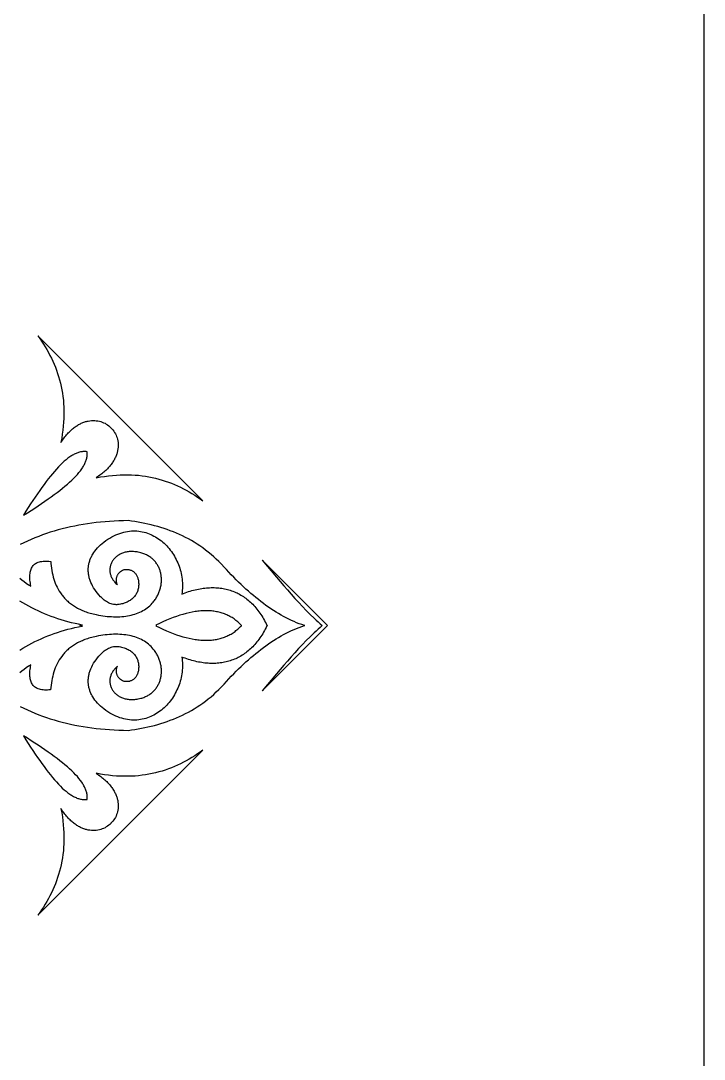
# Model space of a CAD drawing. Extents: x -375 to 375, y -1025 to 1025.
# Drawn here: x 193.6 to 375, y -785.2 to -509.4 of the extents above; entities that cross this region are included whole.
import ezdxf

# ---------------------------------------------------------------- set-up
doc = ezdxf.new("R2010")
doc.units = 0
doc.layers.add('LAYER_1', color=18, linetype='CONTINUOUS')

msp = doc.modelspace()

# ---------------------------------------------------------------- linework, layer by layer
at = {"layer": 'LAYER_1'}
for points in [[(-375, -1025), (375, -1025), (375, 1025), (-375, 1025)], [(198.09, -593.09), (198.6, -593.8), (199.09, -594.52), (199.57, -595.25), (200.03, -595.99), (200.47, -596.74), (200.9, -597.49), (201.31, -598.26), (201.7, -599.03), (202.07, -599.82), (202.43, -600.61), (202.76, -601.42), (203.07, -602.24), (203.36, -603.07), (203.63, -603.91), (203.88, -604.76), (204.11, -605.62), (204.31, -606.5), (204.49, -607.39), (204.64, -608.3), (204.77, -609.21), (204.88, -610.14), (204.96, -611.09), (205.01, -612.05), (205.04, -613.02), (205.04, -614.01), (205.01, -615.02), (204.96, -616.04), (204.87, -617.07), (204.76, -618.13), (204.61, -619.19), (204.44, -620.28), (204.24, -621.38), (204.45, -621.06), (204.66, -620.75), (204.88, -620.45), (205.09, -620.16), (205.31, -619.88), (205.53, -619.61), (205.75, -619.34), (205.98, -619.09), (206.2, -618.85), (206.43, -618.62), (206.65, -618.4), (206.88, -618.18), (207.11, -617.98), (207.33, -617.78), (207.56, -617.59), (207.79, -617.42), (208.02, -617.25), (208.25, -617.09), (208.48, -616.94), (208.71, -616.79), (208.94, -616.66), (209.17, -616.53), (209.4, -616.41), (209.63, -616.3), (209.86, -616.2), (210.09, -616.11), (210.32, -616.02), (210.55, -615.94), (210.78, -615.87), (211, -615.81), (211.23, -615.75), (211.45, -615.71), (211.9, -615.63), (212.34, -615.58), (212.77, -615.56), (213.2, -615.57), (213.62, -615.61), (214.03, -615.67), (214.44, -615.75), (214.83, -615.86), (215.21, -615.99), (215.58, -616.14), (215.94, -616.31), (216.29, -616.51), (216.62, -616.72), (216.94, -616.96), (217.24, -617.21), (217.52, -617.48), (217.79, -617.76), (218.04, -618.06), (218.28, -618.38), (218.49, -618.71), (218.69, -619.06), (218.86, -619.42), (219.01, -619.79), (219.14, -620.17), (219.25, -620.56), (219.33, -620.97), (219.39, -621.38), (219.43, -621.8), (219.44, -622.23), (219.42, -622.66), (219.37, -623.1), (219.29, -623.55), (219.25, -623.77), (219.19, -624), (219.13, -624.22), (219.06, -624.45), (218.98, -624.68), (218.89, -624.91), (218.8, -625.14), (218.7, -625.37), (218.59, -625.6), (218.47, -625.83), (218.34, -626.06), (218.21, -626.29), (218.06, -626.52), (217.91, -626.75), (217.75, -626.98), (217.58, -627.21), (217.41, -627.44), (217.22, -627.67), (217.02, -627.89), (216.82, -628.12), (216.6, -628.35), (216.38, -628.57), (216.15, -628.8), (215.91, -629.02), (215.66, -629.25), (215.39, -629.47), (215.12, -629.69), (214.84, -629.91), (214.55, -630.12), (214.25, -630.34), (213.94, -630.55), (213.62, -630.76), (214.72, -630.56), (215.81, -630.39), (216.87, -630.24), (217.93, -630.13), (218.96, -630.04), (219.98, -629.99), (220.99, -629.96), (221.98, -629.96), (222.95, -629.99), (223.91, -630.04), (224.86, -630.12), (225.79, -630.23), (226.7, -630.36), (227.61, -630.51), (228.5, -630.69), (229.38, -630.89), (230.24, -631.12), (231.09, -631.37), (231.93, -631.64), (232.76, -631.93), (233.58, -632.24), (234.39, -632.57), (235.18, -632.93), (235.97, -633.3), (236.74, -633.69), (237.51, -634.1), (238.26, -634.53), (239.01, -634.97), (239.75, -635.43), (240.48, -635.91), (241.2, -636.4), (241.91, -636.91)], [(195.33, -640.05), (196.32, -639.42), (197.28, -638.8), (198.22, -638.19), (199.12, -637.58), (200, -636.99), (200.85, -636.4), (201.67, -635.81), (202.46, -635.24), (203.22, -634.67), (203.95, -634.11), (204.65, -633.56), (205.31, -633.02), (205.94, -632.48), (206.54, -631.95), (207.11, -631.42), (207.64, -630.9), (208.13, -630.39), (208.6, -629.89), (209.02, -629.39), (209.41, -628.89), (209.76, -628.41), (209.93, -628.16), (210.08, -627.92), (210.22, -627.69), (210.36, -627.45), (210.48, -627.21), (210.6, -626.98), (210.7, -626.75), (210.8, -626.51), (210.88, -626.28), (210.96, -626.06), (211.03, -625.83), (211.08, -625.6), (211.13, -625.38), (211.16, -625.15), (211.19, -624.93), (211.2, -624.71), (211.21, -624.49), (211.2, -624.27), (211.19, -624.05), (211.16, -623.84), (210.95, -623.81), (210.73, -623.8), (210.51, -623.79), (210.29, -623.8), (210.07, -623.81), (209.85, -623.84), (209.62, -623.87), (209.4, -623.92), (209.17, -623.97), (208.94, -624.04), (208.72, -624.12), (208.49, -624.2), (208.25, -624.3), (208.02, -624.4), (207.79, -624.52), (207.55, -624.64), (207.31, -624.78), (207.08, -624.92), (206.84, -625.07), (206.59, -625.24), (206.11, -625.59), (205.61, -625.98), (205.11, -626.4), (204.61, -626.87), (204.1, -627.36), (203.58, -627.89), (203.05, -628.46), (202.52, -629.06), (201.98, -629.69), (201.44, -630.35), (200.89, -631.05), (200.33, -631.78), (199.76, -632.54), (199.19, -633.33), (198.6, -634.15), (198.01, -635), (197.42, -635.88), (196.81, -636.78), (196.2, -637.72), (195.58, -638.68), (194.95, -639.67), (194.31, -640.69)], [(257.63, -652.63), (261.46, -657.18), (262.42, -658.31), (263.39, -659.44), (264.37, -660.56), (265.35, -661.67), (266.34, -662.78), (267.35, -663.86), (268.36, -664.94), (269.38, -665.99), (270.42, -667.03), (271.47, -668.04), (272, -668.54), (272.54, -669.03), (273.07, -669.52), (273.62, -670), (273.07, -670.48), (272.54, -670.97), (272, -671.46), (271.47, -671.96), (270.42, -672.97), (269.38, -674.01), (268.36, -675.07), (267.34, -676.14), (266.34, -677.23), (265.35, -678.33), (264.37, -679.44), (263.39, -680.56), (262.42, -681.69), (261.46, -682.83), (257.62, -687.38), (275, -670)], [(229.44, -670.09), (230.39, -670.56), (231.33, -670.99), (232.25, -671.4), (233.15, -671.77), (234.04, -672.12), (234.92, -672.43), (235.77, -672.72), (236.62, -672.97), (237.44, -673.2), (238.26, -673.39), (239.05, -673.56), (239.83, -673.69), (240.22, -673.75), (240.6, -673.8), (240.97, -673.84), (241.35, -673.87), (241.71, -673.9), (242.08, -673.91), (242.44, -673.92), (242.8, -673.93), (243.15, -673.92), (243.5, -673.91), (243.84, -673.89), (244.19, -673.86), (244.52, -673.83), (244.86, -673.79), (245.19, -673.74), (245.51, -673.68), (245.83, -673.62), (246.15, -673.54), (246.47, -673.46), (246.78, -673.38), (247.08, -673.28), (247.38, -673.18), (247.68, -673.07), (247.98, -672.95), (248.27, -672.83), (248.55, -672.69), (248.84, -672.55), (249.11, -672.41), (249.39, -672.25), (249.66, -672.09), (249.93, -671.92), (250.19, -671.74), (250.45, -671.55), (250.7, -671.36), (250.95, -671.16), (251.2, -670.95), (251.44, -670.74), (251.68, -670.51), (251.92, -670.28), (252.15, -670.04), (252.17, -670.05), (252.16, -670.03), (252.17, -670.02), (252.15, -670.02), (252.13, -670), (252.15, -669.98), (252.17, -669.98), (252.16, -669.97), (252.17, -669.96), (252.15, -669.96), (251.92, -669.72), (251.68, -669.49), (251.44, -669.27), (251.2, -669.05), (250.95, -668.84), (250.7, -668.64), (250.45, -668.45), (250.19, -668.26), (249.93, -668.08), (249.66, -667.91), (249.39, -667.75), (249.11, -667.6), (248.84, -667.45), (248.55, -667.31), (248.27, -667.18), (247.98, -667.05), (247.68, -666.93), (247.38, -666.82), (247.08, -666.72), (246.78, -666.62), (246.47, -666.54), (246.15, -666.46), (245.83, -666.39), (245.51, -666.32), (245.19, -666.26), (244.86, -666.21), (244.52, -666.17), (244.19, -666.14), (243.84, -666.11), (243.5, -666.09), (243.15, -666.08), (242.8, -666.07), (242.44, -666.08), (242.08, -666.09), (241.71, -666.11), (241.35, -666.13), (240.97, -666.16), (240.6, -666.21), (240.22, -666.25), (239.83, -666.31), (239.05, -666.44), (238.26, -666.61), (237.44, -666.8), (236.62, -667.03), (235.77, -667.28), (234.92, -667.57), (234.04, -667.88), (233.15, -668.23), (232.25, -668.6), (231.33, -669.01), (230.39, -669.44), (229.44, -669.91), (229.41, -669.91), (229.41, -669.91), (229.42, -669.91), (229.41, -669.92), (229.42, -669.92), (229.44, -669.92), (229.6, -670), (229.44, -670.08), (229.41, -670.08), (229.41, -670.08), (229.42, -670.09), (229.41, -670.09), (229.41, -670.1)], [(204.61, -713.14), (205.11, -713.6), (205.61, -714.02), (206.11, -714.41), (206.59, -714.77), (206.83, -714.93), (207.07, -715.08), (207.31, -715.22), (207.55, -715.36), (207.79, -715.48), (208.02, -715.6), (208.25, -715.7), (208.48, -715.8), (208.71, -715.89), (208.94, -715.96), (209.17, -716.03), (209.4, -716.08), (209.62, -716.13), (209.85, -716.17), (210.07, -716.19), (210.29, -716.21), (210.51, -716.21), (210.73, -716.21), (210.94, -716.19), (211.16, -716.16), (211.16, -716.17), (211.16, -716.16), (211.16, -716.16), (211.16, -716.16), (211.16, -716.16), (211.16, -716.16), (211.19, -715.95), (211.21, -715.73), (211.21, -715.51), (211.21, -715.29), (211.19, -715.07), (211.16, -714.85), (211.13, -714.62), (211.08, -714.4), (211.03, -714.17), (210.96, -713.94), (210.88, -713.72), (210.8, -713.49), (210.7, -713.25), (210.6, -713.02), (210.48, -712.79), (210.36, -712.55), (210.22, -712.31), (210.08, -712.08), (209.93, -711.84), (209.76, -711.59), (209.41, -711.11), (209.02, -710.61), (208.6, -710.11), (208.13, -709.61), (207.64, -709.1), (207.11, -708.58), (206.54, -708.05), (205.94, -707.52), (205.31, -706.98), (204.65, -706.44), (203.95, -705.89), (203.22, -705.33), (202.46, -704.76), (201.67, -704.19), (200.85, -703.6), (200, -703.02), (199.12, -702.42), (198.22, -701.81), (197.28, -701.2), (196.32, -700.58), (195.33, -699.95), (194.32, -699.31), (194.31, -699.31), (194.31, -699.31), (194.31, -699.31), (194.31, -699.32), (194.31, -699.32), (194.31, -699.32), (194.31, -699.32), (194.31, -699.32), (194.95, -700.33), (195.58, -701.32), (196.2, -702.28), (196.81, -703.22), (197.42, -704.13), (198.01, -705), (198.6, -705.85), (199.18, -706.67), (199.76, -707.46), (200.33, -708.22), (200.89, -708.95), (201.44, -709.65), (201.98, -710.31), (202.52, -710.94), (203.05, -711.54), (203.58, -712.11), (204.1, -712.64)], [(241.91, -703.09), (241.2, -703.6), (240.48, -704.09), (239.75, -704.57), (239.01, -705.03), (238.27, -705.47), (237.51, -705.9), (236.74, -706.31), (235.97, -706.7), (235.18, -707.07), (234.39, -707.43), (233.58, -707.76), (232.76, -708.07), (231.94, -708.36), (231.09, -708.63), (230.24, -708.88), (229.38, -709.11), (228.5, -709.31), (227.61, -709.49), (226.71, -709.64), (225.79, -709.77), (224.86, -709.88), (223.91, -709.96), (222.95, -710.01), (221.98, -710.04), (220.99, -710.04), (219.98, -710.01), (218.96, -709.96), (217.93, -709.87), (216.87, -709.76), (215.81, -709.62), (214.72, -709.44), (213.62, -709.24), (213.94, -709.45), (214.25, -709.66), (214.55, -709.88), (214.84, -710.1), (215.12, -710.31), (215.39, -710.53), (215.66, -710.76), (215.91, -710.98), (216.15, -711.2), (216.38, -711.43), (216.61, -711.65), (216.82, -711.88), (217.02, -712.11), (217.22, -712.34), (217.41, -712.56), (217.58, -712.79), (217.75, -713.02), (217.91, -713.25), (218.06, -713.48), (218.21, -713.71), (218.34, -713.94), (218.47, -714.18), (218.59, -714.41), (218.7, -714.64), (218.8, -714.87), (218.89, -715.09), (218.98, -715.32), (219.06, -715.55), (219.13, -715.78), (219.19, -716.01), (219.25, -716.23), (219.3, -716.46), (219.37, -716.9), (219.42, -717.34), (219.44, -717.78), (219.43, -718.2), (219.39, -718.62), (219.34, -719.03), (219.25, -719.44), (219.14, -719.83), (219.01, -720.21), (218.86, -720.58), (218.69, -720.94), (218.49, -721.29), (218.28, -721.62), (218.05, -721.94), (217.79, -722.24), (217.52, -722.52), (217.52, -722.53), (217.52, -722.53), (217.24, -722.79), (216.94, -723.05), (216.62, -723.28), (216.29, -723.49), (215.94, -723.69), (215.58, -723.86), (215.21, -724.02), (214.83, -724.15), (214.44, -724.25), (214.03, -724.34), (213.62, -724.4), (213.2, -724.43), (212.77, -724.44), (212.34, -724.42), (211.9, -724.37), (211.45, -724.3), (211.23, -724.25), (211, -724.19), (210.78, -724.13), (210.55, -724.06), (210.32, -723.98), (210.09, -723.89), (209.86, -723.8), (209.63, -723.7), (209.4, -723.59), (209.17, -723.47), (208.94, -723.34), (208.71, -723.21), (208.48, -723.07), (208.25, -722.91), (208.02, -722.75), (207.79, -722.59), (207.56, -722.41), (207.33, -722.22), (207.11, -722.02), (206.88, -721.82), (206.65, -721.61), (206.43, -721.38), (206.2, -721.15), (205.98, -720.91), (205.75, -720.66), (205.53, -720.39), (205.31, -720.12), (205.09, -719.84), (204.88, -719.55), (204.66, -719.25), (204.45, -718.94), (204.24, -718.62), (204.44, -719.72), (204.62, -720.81), (204.76, -721.88), (204.87, -722.93), (204.96, -723.96), (205.01, -724.98), (205.04, -725.99), (205.04, -726.98), (205.01, -727.95), (204.96, -728.91), (204.88, -729.86), (204.77, -730.79), (204.64, -731.71), (204.49, -732.61), (204.31, -733.5), (204.1, -734.38), (203.88, -735.24), (203.63, -736.1), (203.36, -736.94), (203.07, -737.77), (202.76, -738.58), (202.42, -739.39), (202.07, -740.19), (201.7, -740.97), (201.31, -741.75), (200.9, -742.51), (200.47, -743.27), (200.03, -744.01), (199.57, -744.75), (199.09, -745.48), (198.6, -746.2), (198.09, -746.91)]]:
    msp.add_lwpolyline(points, close=True, dxfattribs=at)
for points in [[(193.46, -691.49), (194.41, -691.96), (195.38, -692.42), (196.35, -692.85), (197.34, -693.27), (198.34, -693.67), (199.35, -694.05), (200.38, -694.41), (201.42, -694.75), (202.46, -695.08), (203.53, -695.38), (204.6, -695.67), (205.68, -695.94), (206.78, -696.19), (207.89, -696.42), (209.01, -696.64), (210.14, -696.83), (211.28, -697.01), (212.43, -697.18), (213.6, -697.32), (214.77, -697.45), (215.96, -697.56), (217.16, -697.65), (218.37, -697.72), (219.59, -697.78), (220.83, -697.82), (222.07, -697.85), (222.96, -697.73), (223.85, -697.59), (224.73, -697.44), (225.61, -697.28), (226.48, -697.1), (227.35, -696.92), (228.21, -696.71), (229.07, -696.5), (229.92, -696.26), (230.76, -696.01), (231.6, -695.75), (232.44, -695.47), (233.27, -695.17), (234.09, -694.85), (234.9, -694.52), (235.71, -694.17), (236.51, -693.79), (237.3, -693.4), (238.09, -692.99), (238.87, -692.55), (239.64, -692.1), (240.4, -691.62), (241.15, -691.12), (241.9, -690.6), (242.64, -690.06), (243.36, -689.49), (244.08, -688.89), (244.79, -688.28), (245.49, -687.63), (246.19, -686.96), (246.87, -686.27), (247.54, -685.54), (248.18, -684.85), (248.82, -684.16), (249.47, -683.48), (250.11, -682.82), (250.76, -682.16), (251.41, -681.52), (252.06, -680.89), (252.71, -680.28), (253.36, -679.68), (254.01, -679.09), (254.67, -678.51), (255.33, -677.95), (255.99, -677.4), (256.65, -676.87), (257.31, -676.35), (257.98, -675.85), (258.64, -675.36), (259.31, -674.88), (259.98, -674.43), (260.66, -673.98), (261.33, -673.56), (262.01, -673.15), (262.68, -672.75), (263.36, -672.38), (264.05, -672.02), (264.73, -671.68), (265.42, -671.35), (266.11, -671.05), (266.8, -670.76), (267.49, -670.49), (268.18, -670.24), (268.88, -670.01), (268.96, -670.01), (268.94, -670), (268.96, -669.99), (268.88, -669.99), (268.18, -669.76), (267.49, -669.51), (266.8, -669.24), (266.11, -668.95), (265.42, -668.65), (264.73, -668.32), (264.05, -667.98), (263.36, -667.62), (262.68, -667.25), (262.01, -666.85), (261.33, -666.44), (260.66, -666.02), (259.98, -665.58), (259.31, -665.12), (258.64, -664.64), (257.98, -664.16), (257.31, -663.65), (256.65, -663.13), (255.99, -662.6), (255.33, -662.05), (254.67, -661.49), (254.01, -660.91), (253.36, -660.32), (252.71, -659.72), (252.06, -659.11), (251.41, -658.48), (250.76, -657.84), (250.11, -657.19), (249.47, -656.52), (248.82, -655.84), (248.18, -655.16), (247.54, -654.46), (246.87, -653.73), (246.19, -653.04), (245.49, -652.37), (244.79, -651.73), (244.08, -651.11), (243.36, -650.51), (242.63, -649.95), (241.9, -649.4), (241.15, -648.88), (240.4, -648.38), (239.64, -647.9), (238.87, -647.45), (238.09, -647.01), (237.3, -646.6), (236.51, -646.21), (235.71, -645.84), (234.9, -645.48), (234.09, -645.15), (233.27, -644.83), (232.44, -644.53), (231.6, -644.25), (230.76, -643.99), (229.92, -643.74), (229.07, -643.51), (228.21, -643.29), (227.35, -643.09), (226.48, -642.9), (225.61, -642.72), (224.73, -642.56), (223.85, -642.41), (222.96, -642.28), (222.07, -642.15), (220.83, -642.18), (219.59, -642.22), (218.37, -642.28), (217.16, -642.35), (215.96, -642.44), (214.77, -642.55), (213.6, -642.68), (212.43, -642.83), (211.28, -642.99), (210.14, -643.17), (209.01, -643.36), (207.89, -643.58), (206.78, -643.81), (205.68, -644.06), (204.6, -644.33), (203.53, -644.62), (202.46, -644.92), (201.42, -645.25), (200.38, -645.59), (199.35, -645.95), (198.34, -646.33), (197.34, -646.73), (196.35, -647.15), (195.37, -647.58), (194.41, -648.04), (193.46, -648.51)], [(193.3, -657.45), (193.87, -657.9), (194.45, -658.34), (195.04, -658.77), (195.64, -659.18), (196.27, -659.58), (196.18, -659.15), (196.12, -658.73), (196.06, -658.32), (196.02, -657.93), (195.99, -657.55), (195.98, -657.19), (195.99, -656.84), (196, -656.5), (196.04, -656.17), (196.09, -655.86), (196.15, -655.57), (196.23, -655.28), (196.33, -655.02), (196.44, -654.76), (196.57, -654.53), (196.72, -654.3), (196.88, -654.1), (197.06, -653.91), (197.26, -653.73), (197.48, -653.57), (197.71, -653.43), (197.96, -653.3), (198.23, -653.19), (198.52, -653.09), (198.83, -653.02), (199.15, -652.96), (199.5, -652.91), (199.86, -652.89), (200.25, -652.88), (200.65, -652.89), (201.07, -652.91), (201.52, -652.96), (201.56, -653.57), (201.63, -654.18), (201.71, -654.78), (201.8, -655.38), (201.92, -655.97), (202.05, -656.55), (202.19, -657.13), (202.36, -657.69), (202.55, -658.25), (202.75, -658.79), (202.98, -659.33), (203.23, -659.85), (203.5, -660.36), (203.79, -660.86), (204.11, -661.35), (204.45, -661.82), (204.63, -662.05), (204.81, -662.28), (205, -662.51), (205.2, -662.73), (205.4, -662.94), (205.62, -663.16), (205.83, -663.37), (206.06, -663.57), (206.29, -663.77), (206.52, -663.97), (206.77, -664.16), (207.02, -664.35), (207.28, -664.53), (207.54, -664.71), (207.81, -664.89), (208.09, -665.06), (208.38, -665.22), (208.68, -665.39), (208.98, -665.54), (209.29, -665.69), (209.6, -665.84), (209.93, -665.98), (210.26, -666.12), (210.6, -666.25), (210.95, -666.38), (211.31, -666.5), (211.67, -666.61), (212.04, -666.72), (212.43, -666.83), (212.82, -666.93), (213.21, -667.02), (213.62, -667.11), (214.21, -667.22), (214.8, -667.33), (215.39, -667.42), (215.97, -667.49), (216.54, -667.56), (217.11, -667.61), (217.68, -667.64), (218.23, -667.67), (218.78, -667.68), (219.33, -667.67), (219.86, -667.65), (220.39, -667.62), (220.91, -667.57), (221.43, -667.5), (221.93, -667.43), (222.42, -667.33), (222.91, -667.23), (223.38, -667.11), (223.85, -666.97), (224.3, -666.82), (224.74, -666.65), (225.17, -666.46), (225.59, -666.27), (226, -666.05), (226.39, -665.82), (226.77, -665.58), (227.14, -665.31), (227.49, -665.04), (227.83, -664.74), (228.15, -664.43), (228.46, -664.1), (228.76, -663.76), (228.93, -663.55), (229.09, -663.33), (229.25, -663.1), (229.4, -662.88), (229.55, -662.65), (229.68, -662.42), (229.81, -662.19), (229.94, -661.95), (230.05, -661.72), (230.16, -661.48), (230.26, -661.24), (230.35, -661), (230.44, -660.75), (230.52, -660.51), (230.59, -660.26), (230.66, -660.01), (230.71, -659.77), (230.77, -659.52), (230.81, -659.27), (230.85, -659.02), (230.88, -658.78), (230.9, -658.53), (230.91, -658.28), (230.92, -658.03), (230.92, -657.79), (230.92, -657.54), (230.9, -657.3), (230.88, -657.05), (230.86, -656.81), (230.82, -656.57), (230.78, -656.34), (230.73, -656.1), (230.67, -655.87), (230.61, -655.64), (230.54, -655.41), (230.46, -655.18), (230.38, -654.96), (230.29, -654.74), (230.19, -654.52), (230.08, -654.31), (229.97, -654.1), (229.85, -653.89), (229.72, -653.69), (229.59, -653.49), (229.45, -653.3), (229.3, -653.11), (229.15, -652.92), (228.98, -652.74), (228.81, -652.57), (228.64, -652.4), (228.45, -652.24), (228.26, -652.08), (228.07, -651.93), (227.86, -651.78), (227.65, -651.64), (227.43, -651.5), (227.2, -651.37), (226.97, -651.25), (226.73, -651.14), (226.48, -651.03), (226.23, -650.93), (225.97, -650.84), (225.7, -650.75), (225.42, -650.67), (225.09, -650.59), (224.76, -650.52), (224.44, -650.47), (224.13, -650.42), (223.82, -650.39), (223.51, -650.37), (223.22, -650.36), (222.92, -650.35), (222.64, -650.36), (222.36, -650.38), (222.08, -650.41), (221.82, -650.45), (221.55, -650.5), (221.3, -650.56), (221.05, -650.62), (220.81, -650.7), (220.58, -650.78), (220.35, -650.87), (220.13, -650.97), (219.92, -651.08), (219.71, -651.19), (219.51, -651.31), (219.32, -651.44), (219.14, -651.57), (218.96, -651.71), (218.79, -651.86), (218.63, -652.01), (218.48, -652.17), (218.34, -652.33), (218.2, -652.49), (218.08, -652.67), (217.96, -652.84), (217.85, -653.02), (217.75, -653.2), (217.65, -653.39), (217.57, -653.58), (217.49, -653.77), (217.43, -653.97), (217.37, -654.17), (217.32, -654.37), (217.29, -654.57), (217.26, -654.78), (217.24, -654.98), (217.23, -655.19), (217.23, -655.4), (217.24, -655.6), (217.26, -655.81), (217.29, -656.02), (217.33, -656.23), (217.39, -656.44), (217.45, -656.65), (217.52, -656.85), (217.6, -657.06), (217.7, -657.26), (217.8, -657.46), (217.92, -657.67), (218.04, -657.86), (218.18, -658.06), (218.33, -658.25), (218.49, -658.44), (218.66, -658.63), (218.85, -658.81), (219.04, -658.99), (219.25, -659.16), (219.18, -659), (219.12, -658.84), (219.07, -658.68), (219.03, -658.53), (219, -658.37), (218.97, -658.22), (218.96, -658.07), (218.95, -657.92), (218.95, -657.77), (218.96, -657.62), (218.98, -657.48), (219.01, -657.34), (219.04, -657.2), (219.08, -657.06), (219.13, -656.93), (219.18, -656.8), (219.24, -656.67), (219.31, -656.55), (219.38, -656.43), (219.46, -656.31), (219.64, -656.08), (219.84, -655.87), (220.06, -655.68), (220.31, -655.5), (220.57, -655.34), (220.84, -655.2), (221.02, -655.16), (221.2, -655.13), (221.37, -655.11), (221.55, -655.1), (221.72, -655.1), (221.9, -655.11), (222.07, -655.12), (222.23, -655.15), (222.4, -655.18), (222.56, -655.23), (222.72, -655.28), (222.88, -655.34), (223.03, -655.41), (223.18, -655.49), (223.33, -655.58), (223.47, -655.68), (223.6, -655.78), (223.73, -655.9), (223.85, -656.02), (223.97, -656.16), (224.09, -656.3), (224.19, -656.45), (224.29, -656.61), (224.39, -656.78), (224.47, -656.95), (224.55, -657.14), (224.62, -657.33), (224.68, -657.54), (224.74, -657.75), (224.79, -657.97), (224.82, -658.2), (224.85, -658.44), (224.87, -658.7), (224.88, -658.97), (224.88, -659.23), (224.87, -659.49), (224.84, -659.74), (224.8, -659.99), (224.76, -660.24), (224.69, -660.49), (224.62, -660.73), (224.54, -660.96), (224.44, -661.19), (224.34, -661.42), (224.22, -661.64), (224.08, -661.86), (223.94, -662.06), (223.79, -662.27), (223.62, -662.46), (223.44, -662.65), (223.25, -662.83), (223.05, -663.01), (222.83, -663.18), (222.61, -663.33), (222.37, -663.48), (222.12, -663.63), (221.85, -663.76), (221.58, -663.88), (221.29, -664), (220.99, -664.1), (220.68, -664.2), (220.36, -664.28), (220.02, -664.35), (219.67, -664.42), (219.48, -664.44), (219.29, -664.46), (219.11, -664.47), (218.92, -664.47), (218.74, -664.46), (218.56, -664.45), (218.21, -664.41), (217.87, -664.33), (217.54, -664.24), (217.21, -664.12), (216.9, -663.98), (216.6, -663.83), (216.3, -663.65), (216.02, -663.46), (215.75, -663.26), (215.48, -663.04), (215.23, -662.82), (214.99, -662.58), (214.75, -662.34), (214.33, -661.87), (213.93, -661.4), (213.57, -660.93), (213.23, -660.46), (212.92, -659.98), (212.65, -659.5), (212.4, -659.02), (212.19, -658.54), (212, -658.06), (211.92, -657.82), (211.84, -657.58), (211.77, -657.34), (211.71, -657.1), (211.66, -656.86), (211.61, -656.62), (211.57, -656.38), (211.54, -656.14), (211.52, -655.9), (211.5, -655.66), (211.49, -655.42), (211.49, -655.19), (211.5, -654.95), (211.51, -654.71), (211.53, -654.48), (211.55, -654.24), (211.59, -654.01), (211.63, -653.78), (211.68, -653.55), (211.73, -653.32), (211.8, -653.09), (211.87, -652.86), (211.94, -652.63), (212.03, -652.4), (212.12, -652.18), (212.22, -651.95), (212.32, -651.73), (212.43, -651.51), (212.55, -651.29), (212.68, -651.07), (212.96, -650.64), (213.26, -650.22), (213.59, -649.8), (213.95, -649.39), (214.34, -648.99), (214.75, -648.6), (215.2, -648.21), (215.67, -647.84), (216.2, -647.45), (216.73, -647.09), (217.25, -646.76), (217.78, -646.46), (218.31, -646.19), (218.83, -645.94), (219.35, -645.72), (219.87, -645.53), (220.39, -645.36), (220.9, -645.22), (221.41, -645.11), (221.92, -645.01), (222.43, -644.95), (222.93, -644.9), (223.42, -644.88), (223.91, -644.88), (224.4, -644.9), (224.88, -644.95), (225.35, -645.01), (225.82, -645.1), (226.29, -645.2), (226.74, -645.33), (227.19, -645.47), (227.64, -645.64), (228.07, -645.82), (228.5, -646.01), (228.92, -646.23), (229.34, -646.46), (229.74, -646.71), (230.14, -646.97), (230.52, -647.25), (230.9, -647.54), (231.27, -647.85), (231.62, -648.17), (231.97, -648.5), (232.31, -648.85), (232.64, -649.21), (232.95, -649.58), (233.25, -649.96), (233.55, -650.35), (233.83, -650.75), (234.1, -651.16), (234.35, -651.58), (234.59, -652.01), (234.82, -652.45), (235.04, -652.89), (235.24, -653.35), (235.43, -653.8), (235.61, -654.27), (235.77, -654.74), (235.91, -655.21), (236.04, -655.69), (236.16, -656.18), (236.26, -656.67), (236.34, -657.16), (236.41, -657.65), (236.46, -658.15), (236.49, -658.65), (236.51, -659.14), (236.51, -659.64), (236.49, -660.14), (236.45, -660.64), (236.39, -661.14), (236.32, -661.64), (236.77, -661.46), (237.22, -661.3), (237.67, -661.14), (238.11, -660.99), (238.56, -660.86), (239, -660.73), (239.44, -660.61), (239.88, -660.5), (240.31, -660.4), (240.74, -660.31), (241.17, -660.23), (241.6, -660.16), (242.03, -660.1), (242.45, -660.05), (242.87, -660), (243.29, -659.97), (243.7, -659.95), (244.12, -659.93), (244.52, -659.93), (244.93, -659.94), (245.33, -659.95), (245.73, -659.98), (246.13, -660.01), (246.52, -660.06), (246.91, -660.11), (247.3, -660.18), (247.69, -660.25), (248.07, -660.33), (248.44, -660.43), (248.82, -660.53), (249.19, -660.64), (249.55, -660.77), (249.91, -660.9), (250.27, -661.04), (250.63, -661.19), (250.98, -661.36), (251.32, -661.53), (251.66, -661.71), (252, -661.9), (252.34, -662.1), (252.67, -662.32), (252.99, -662.54), (253.31, -662.77), (253.63, -663.01), (253.94, -663.26), (254.25, -663.52), (254.55, -663.79), (254.85, -664.08), (255.14, -664.37), (255.43, -664.67), (255.71, -664.98), (255.99, -665.3), (256.26, -665.63), (256.53, -665.97), (256.79, -666.33), (257.05, -666.69), (257.3, -667.06), (257.55, -667.44), (257.79, -667.83), (258.03, -668.24), (258.26, -668.65), (258.48, -669.07), (258.7, -669.5), (258.91, -669.95), (258.97, -669.95), (258.96, -669.96), (258.95, -669.97), (258.94, -669.97), (258.94, -669.98), (258.94, -670), (258.95, -670), (258.95, -670), (258.95, -670), (258.94, -670.01), (258.94, -670.02), (258.94, -670.03), (258.95, -670.03), (258.96, -670.04), (258.97, -670.05), (258.91, -670.05), (258.7, -670.5), (258.48, -670.93), (258.26, -671.35), (258.03, -671.77), (257.79, -672.17), (257.55, -672.56), (257.3, -672.94), (257.05, -673.31), (256.79, -673.68), (256.53, -674.03), (256.26, -674.37), (255.99, -674.7), (255.71, -675.02), (255.43, -675.33), (255.14, -675.64), (254.85, -675.93), (254.55, -676.21), (254.25, -676.48), (253.94, -676.74), (253.63, -676.99), (253.31, -677.23), (252.99, -677.47), (252.67, -677.69), (252.34, -677.9), (252, -678.1), (251.66, -678.29), (251.32, -678.47), (250.98, -678.65), (250.63, -678.81), (250.27, -678.96), (249.91, -679.1), (249.55, -679.24), (249.19, -679.36), (248.82, -679.47), (248.44, -679.57), (248.07, -679.67), (247.69, -679.75), (247.3, -679.83), (246.91, -679.89), (246.52, -679.94), (246.13, -679.99), (245.73, -680.02), (245.33, -680.05), (244.93, -680.07), (244.52, -680.07), (244.12, -680.07), (243.7, -680.05), (243.29, -680.03), (242.87, -680), (242.45, -679.96), (242.03, -679.9), (241.6, -679.84), (241.17, -679.77), (240.74, -679.69), (240.31, -679.6), (239.88, -679.5), (239.44, -679.39), (239, -679.27), (238.56, -679.14), (238.11, -679.01), (237.67, -678.86), (237.22, -678.7), (236.77, -678.54), (236.32, -678.36), (236.39, -678.86), (236.45, -679.36), (236.49, -679.86), (236.5, -680.36), (236.51, -680.86), (236.49, -681.36), (236.46, -681.85), (236.41, -682.35), (236.34, -682.84), (236.26, -683.33), (236.16, -683.82), (236.04, -684.31), (235.91, -684.79), (235.77, -685.26), (235.61, -685.73), (235.43, -686.2), (235.24, -686.66), (235.04, -687.11), (234.82, -687.55), (234.59, -687.99), (234.35, -688.42), (234.1, -688.84), (233.83, -689.25), (233.55, -689.65), (233.25, -690.04), (232.95, -690.42), (232.63, -690.79), (232.31, -691.15), (231.97, -691.5), (231.62, -691.83), (231.27, -692.15), (230.9, -692.46), (230.52, -692.75), (230.13, -693.03), (229.74, -693.29), (229.34, -693.54), (228.92, -693.77), (228.5, -693.99), (228.07, -694.19), (227.64, -694.37), (227.19, -694.53), (226.74, -694.67), (226.29, -694.8), (225.82, -694.9), (225.35, -694.99), (224.88, -695.05), (224.4, -695.1), (223.91, -695.12), (223.42, -695.12), (222.93, -695.1), (222.43, -695.06), (221.92, -694.99), (221.41, -694.9), (220.9, -694.78), (220.39, -694.64), (219.87, -694.47), (219.35, -694.28), (218.83, -694.06), (218.31, -693.81), (217.78, -693.54), (217.25, -693.24), (216.73, -692.91), (216.2, -692.55), (215.67, -692.16), (215.2, -691.79), (214.75, -691.4), (214.34, -691.01), (213.95, -690.61), (213.59, -690.2), (213.26, -689.78), (212.96, -689.36), (212.68, -688.93), (212.55, -688.71), (212.43, -688.49), (212.32, -688.27), (212.22, -688.05), (212.12, -687.82), (212.03, -687.6), (211.94, -687.37), (211.87, -687.14), (211.8, -686.92), (211.73, -686.69), (211.68, -686.46), (211.63, -686.22), (211.59, -685.99), (211.55, -685.76), (211.53, -685.52), (211.51, -685.29), (211.5, -685.05), (211.49, -684.82), (211.49, -684.58), (211.5, -684.34), (211.52, -684.1), (211.54, -683.86), (211.57, -683.62), (211.61, -683.38), (211.66, -683.14), (211.71, -682.9), (211.77, -682.66), (211.84, -682.42), (211.92, -682.18), (212, -681.94), (212.19, -681.46), (212.4, -680.98), (212.65, -680.5), (212.92, -680.02), (213.23, -679.54), (213.57, -679.07), (213.93, -678.6), (214.33, -678.13), (214.75, -677.66), (214.99, -677.42), (215.23, -677.18), (215.48, -676.96), (215.75, -676.74), (216.02, -676.54), (216.3, -676.35), (216.6, -676.17), (216.9, -676.02), (217.21, -675.88), (217.54, -675.76), (217.87, -675.67), (218.21, -675.6), (218.56, -675.55), (218.74, -675.54), (218.92, -675.53), (219.11, -675.53), (219.29, -675.54), (219.48, -675.56), (219.67, -675.58), (220.02, -675.65), (220.36, -675.72), (220.68, -675.8), (220.99, -675.9), (221.29, -676), (221.58, -676.12), (221.85, -676.24), (222.12, -676.37), (222.37, -676.52), (222.61, -676.67), (222.83, -676.83), (223.05, -676.99), (223.25, -677.17), (223.44, -677.35), (223.62, -677.54), (223.79, -677.73), (223.94, -677.94), (224.08, -678.15), (224.22, -678.36), (224.34, -678.58), (224.44, -678.81), (224.54, -679.04), (224.62, -679.27), (224.69, -679.51), (224.76, -679.76), (224.8, -680.01), (224.84, -680.26), (224.87, -680.51), (224.88, -680.77), (224.88, -681.03), (224.87, -681.3), (224.85, -681.56), (224.82, -681.8), (224.79, -682.03), (224.74, -682.25), (224.68, -682.46), (224.62, -682.67), (224.55, -682.86), (224.47, -683.05), (224.39, -683.22), (224.29, -683.39), (224.19, -683.55), (224.09, -683.7), (223.97, -683.85), (223.85, -683.98), (223.73, -684.1), (223.6, -684.22), (223.47, -684.32), (223.33, -684.42), (223.18, -684.51), (223.03, -684.59), (222.88, -684.66), (222.72, -684.72), (222.56, -684.77), (222.4, -684.82), (222.23, -684.85), (222.07, -684.88), (221.9, -684.89), (221.72, -684.9), (221.55, -684.9), (221.37, -684.89), (221.2, -684.87), (221.02, -684.84), (220.84, -684.8), (220.57, -684.66), (220.31, -684.5), (220.06, -684.32), (219.84, -684.13), (219.64, -683.92), (219.46, -683.69), (219.38, -683.57), (219.31, -683.45), (219.24, -683.33), (219.18, -683.2), (219.13, -683.07), (219.08, -682.94), (219.04, -682.8), (219.01, -682.66), (218.98, -682.52), (218.97, -682.38), (218.96, -682.23), (218.95, -682.08), (218.96, -681.93), (218.98, -681.78), (219, -681.63), (219.03, -681.47), (219.07, -681.32), (219.12, -681.16), (219.18, -681), (219.25, -680.84), (219.04, -681.01), (218.85, -681.19), (218.67, -681.37), (218.49, -681.56), (218.33, -681.75), (218.18, -681.94), (218.04, -682.14), (217.92, -682.34), (217.8, -682.54), (217.7, -682.74), (217.6, -682.94), (217.52, -683.15), (217.45, -683.35), (217.39, -683.56), (217.33, -683.77), (217.29, -683.98), (217.26, -684.19), (217.24, -684.4), (217.23, -684.6), (217.23, -684.81), (217.24, -685.02), (217.26, -685.22), (217.29, -685.43), (217.32, -685.63), (217.37, -685.83), (217.43, -686.03), (217.49, -686.23), (217.57, -686.42), (217.65, -686.61), (217.74, -686.8), (217.85, -686.98), (217.96, -687.16), (218.08, -687.33), (218.2, -687.51), (218.34, -687.67), (218.48, -687.83), (218.63, -687.99), (218.79, -688.14), (218.96, -688.29), (219.14, -688.43), (219.32, -688.56), (219.51, -688.69), (219.71, -688.81), (219.92, -688.92), (220.13, -689.03), (220.35, -689.13), (220.58, -689.22), (220.81, -689.3), (221.05, -689.38), (221.3, -689.44), (221.55, -689.5), (221.82, -689.55), (222.08, -689.59), (222.36, -689.62), (222.64, -689.64), (222.92, -689.65), (223.22, -689.65), (223.51, -689.63), (223.82, -689.61), (224.13, -689.58), (224.44, -689.53), (224.76, -689.48), (225.09, -689.41), (225.42, -689.33), (225.7, -689.25), (225.97, -689.16), (226.23, -689.07), (226.48, -688.97), (226.73, -688.86), (226.97, -688.75), (227.2, -688.63), (227.43, -688.5), (227.65, -688.36), (227.86, -688.22), (228.07, -688.08), (228.26, -687.92), (228.45, -687.76), (228.64, -687.6), (228.81, -687.43), (228.98, -687.26), (229.15, -687.08), (229.3, -686.89), (229.45, -686.7), (229.59, -686.51), (229.72, -686.31), (229.85, -686.11), (229.97, -685.9), (230.08, -685.69), (230.19, -685.48), (230.29, -685.26), (230.38, -685.04), (230.46, -684.82), (230.54, -684.6), (230.61, -684.37), (230.67, -684.14), (230.73, -683.9), (230.78, -683.67), (230.82, -683.43), (230.86, -683.19), (230.88, -682.95), (230.9, -682.7), (230.92, -682.46), (230.92, -682.21), (230.92, -681.97), (230.91, -681.72), (230.9, -681.47), (230.88, -681.23), (230.85, -680.98), (230.81, -680.73), (230.77, -680.48), (230.71, -680.23), (230.66, -679.99), (230.59, -679.74), (230.52, -679.49), (230.44, -679.25), (230.35, -679.01), (230.26, -678.76), (230.16, -678.52), (230.05, -678.28), (229.94, -678.05), (229.81, -677.81), (229.68, -677.58), (229.55, -677.35), (229.4, -677.12), (229.25, -676.9), (229.09, -676.67), (228.93, -676.46), (228.76, -676.24), (228.46, -675.9), (228.15, -675.57), (227.83, -675.26), (227.49, -674.97), (227.14, -674.69), (226.77, -674.43), (226.39, -674.18), (226, -673.95), (225.59, -673.74), (225.17, -673.54), (224.74, -673.35), (224.3, -673.19), (223.85, -673.03), (223.38, -672.9), (222.91, -672.77), (222.42, -672.67), (221.93, -672.57), (221.43, -672.5), (220.91, -672.43), (220.39, -672.39), (219.86, -672.35), (219.33, -672.33), (218.78, -672.33), (218.23, -672.33), (217.68, -672.36), (217.11, -672.39), (216.54, -672.44), (215.97, -672.51), (215.39, -672.58), (214.8, -672.67), (214.21, -672.78), (213.62, -672.89), (213.21, -672.98), (212.81, -673.08), (212.43, -673.17), (212.04, -673.28), (211.67, -673.39), (211.31, -673.5), (210.95, -673.63), (210.6, -673.75), (210.26, -673.88), (209.93, -674.02), (209.6, -674.16), (209.29, -674.31), (208.98, -674.46), (208.68, -674.62), (208.38, -674.78), (208.09, -674.94), (207.81, -675.11), (207.54, -675.29), (207.28, -675.47), (207.02, -675.65), (206.77, -675.84), (206.52, -676.03), (206.29, -676.23), (206.06, -676.43), (205.83, -676.63), (205.62, -676.84), (205.4, -677.06), (205.2, -677.27), (205, -677.49), (204.81, -677.72), (204.63, -677.95), (204.45, -678.18), (204.11, -678.65), (203.79, -679.14), (203.5, -679.64), (203.23, -680.15), (202.98, -680.67), (202.75, -681.21), (202.55, -681.75), (202.36, -682.31), (202.19, -682.87), (202.05, -683.45), (201.92, -684.03), (201.8, -684.62), (201.71, -685.22), (201.63, -685.82), (201.56, -686.43), (201.51, -687.04), (201.07, -687.09), (200.65, -687.12), (200.25, -687.12), (199.86, -687.12), (199.5, -687.09), (199.15, -687.05), (198.83, -686.99), (198.52, -686.91), (198.23, -686.81), (197.96, -686.7), (197.71, -686.57), (197.48, -686.43), (197.26, -686.27), (197.06, -686.09), (196.88, -685.9), (196.72, -685.7), (196.57, -685.47), (196.44, -685.24), (196.33, -684.98), (196.23, -684.72), (196.15, -684.44), (196.09, -684.14), (196.04, -683.83), (196, -683.5), (195.99, -683.17), (195.98, -682.81), (195.99, -682.45), (196.02, -682.07), (196.06, -681.68), (196.12, -681.27), (196.18, -680.85), (196.27, -680.42), (195.64, -680.82), (195.04, -681.24), (194.45, -681.66), (193.87, -682.1), (193.3, -682.55)], [(193.32, -676.5), (194.1, -676.03), (194.9, -675.57), (195.71, -675.12), (196.52, -674.69), (197.34, -674.28), (198.18, -673.88), (199.02, -673.49), (199.87, -673.13), (200.73, -672.77), (201.6, -672.44), (202.48, -672.11), (203.37, -671.81), (204.27, -671.52), (205.18, -671.25), (206.1, -670.99), (207.03, -670.75), (207.97, -670.53), (208.92, -670.33), (209.89, -670.14), (209.95, -670.14), (209.92, -670.13), (209.95, -670.13), (209.89, -670.13), (209.22, -670), (209.89, -669.88), (209.95, -669.87), (209.92, -669.87), (209.95, -669.86), (209.89, -669.86), (208.93, -669.68), (207.98, -669.47), (207.04, -669.25), (206.11, -669.01), (205.19, -668.76), (204.28, -668.48), (203.39, -668.2), (202.5, -667.89), (201.62, -667.57), (200.75, -667.24), (199.89, -666.88), (199.04, -666.52), (198.2, -666.13), (197.37, -665.74), (196.55, -665.32), (195.74, -664.89), (194.93, -664.45), (194.14, -663.99), (193.35, -663.52)]]:
    msp.add_lwpolyline(points, dxfattribs=at)

doc.saveas('drawing.dxf')
